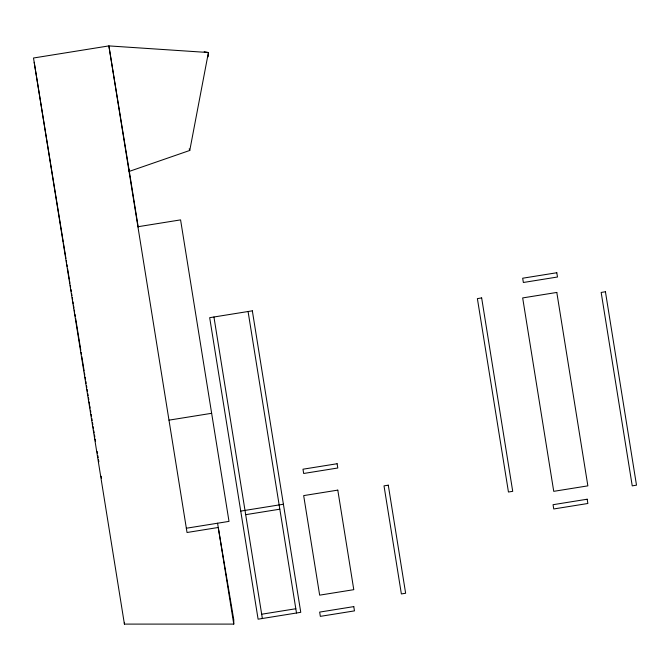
<?xml version="1.0" encoding="UTF-8"?>
<svg xmlns="http://www.w3.org/2000/svg" width="670" height="670" viewBox="0 0 670 670"><rect width="100%" height="100%" fill="white"/><g stroke="black" fill="none" stroke-linecap="round" stroke-linejoin="round"><path stroke-width="1" d="M208.127 56.841L208.412 52.528L204.166 51.724M189.769 150.448L208.412 52.528L108.875 45.903L33.5 58.005L124.419 624.097L233.771 624.097L233.771 619.775L218.253 527.483L187.03 532.499L108.875 45.903L129.318 171.378L189.769 150.448L189.2 148.815M137.919 226.736L180.582 219.886L229.006 521.386L186.344 528.236M168.982 420.149L211.645 413.298M240.739 511.093L283.402 504.242M245.689 514.677L279.826 509.192M261.685 614.222L295.813 608.745M128.472 168.924L129.318 171.378M34.187 62.276L63.265 241.912M63.591 243.981L65.936 258.436M66.271 260.496L66.606 262.565M66.933 264.625L67.268 266.694M67.603 268.754L69.278 279.08M69.613 281.149L69.948 283.209M70.283 285.278L70.61 287.338M70.945 289.406L71.28 291.467M71.615 293.535L71.95 295.596M72.285 297.664L72.62 299.733M72.955 301.793L73.29 303.862M73.625 305.922L73.951 307.991M74.286 310.051L74.621 312.12M74.956 314.18L75.291 316.248M75.626 318.309L80.81 350.318M81.137 352.378L81.472 354.447M81.807 356.515L84.152 370.962M84.479 373.031L84.814 375.099M85.149 377.16L85.484 379.228M85.819 381.289L86.154 383.357M86.489 385.418L86.824 387.486M87.159 389.546L87.494 391.615M87.82 393.675L88.155 395.744M88.49 397.812L88.825 399.873M89.16 401.941L89.495 404.002M89.83 406.07L90.165 408.13M90.5 410.199L90.835 412.259M91.17 414.328L91.497 416.388M91.832 418.457L92.167 420.526M92.502 422.586L92.837 424.654M93.172 426.715L93.507 428.783M93.842 430.844L94.177 432.912M94.512 434.972L94.838 437.041M95.174 439.101L95.509 441.17M97.184 451.496L97.519 453.556M97.854 455.625L98.189 457.685M98.515 459.754L98.85 461.814M101.195 476.269L101.53 478.338M248.076 311.517L296.5 613.008M213.939 316.994L262.364 618.494M217.574 523.22L233.771 624.097M128.967 169.175L138.196 226.954M124.419 622.371L124.419 624.097M252.339 310.83L209.677 317.68L258.101 619.181L300.763 612.321L252.339 310.83M556.803 272.74L522.675 278.217L523.362 282.489L557.49 277.003L556.803 272.74M481.655 297.924L477.383 298.611L508.446 492.023L512.718 491.336L481.655 297.924M556.803 292.438L522.675 297.924L553.738 491.336L587.866 485.859L556.803 292.438M605.437 291.76L601.166 292.438L632.237 485.859L636.5 485.172L605.437 291.76M337.111 463.732L302.982 469.209L303.669 473.481L337.797 467.995L337.111 463.732M337.797 490.122L303.669 495.607L319.657 595.153L353.785 589.675L337.797 490.122M388.282 485.172L384.01 485.859L401.372 593.938L405.635 593.252L388.282 485.172M587.188 499.217L553.052 504.703L553.738 508.966L587.866 503.488L587.188 499.217M353.785 606.61L319.657 612.095L320.344 616.358L354.472 610.881L353.785 606.61"/></g></svg>
